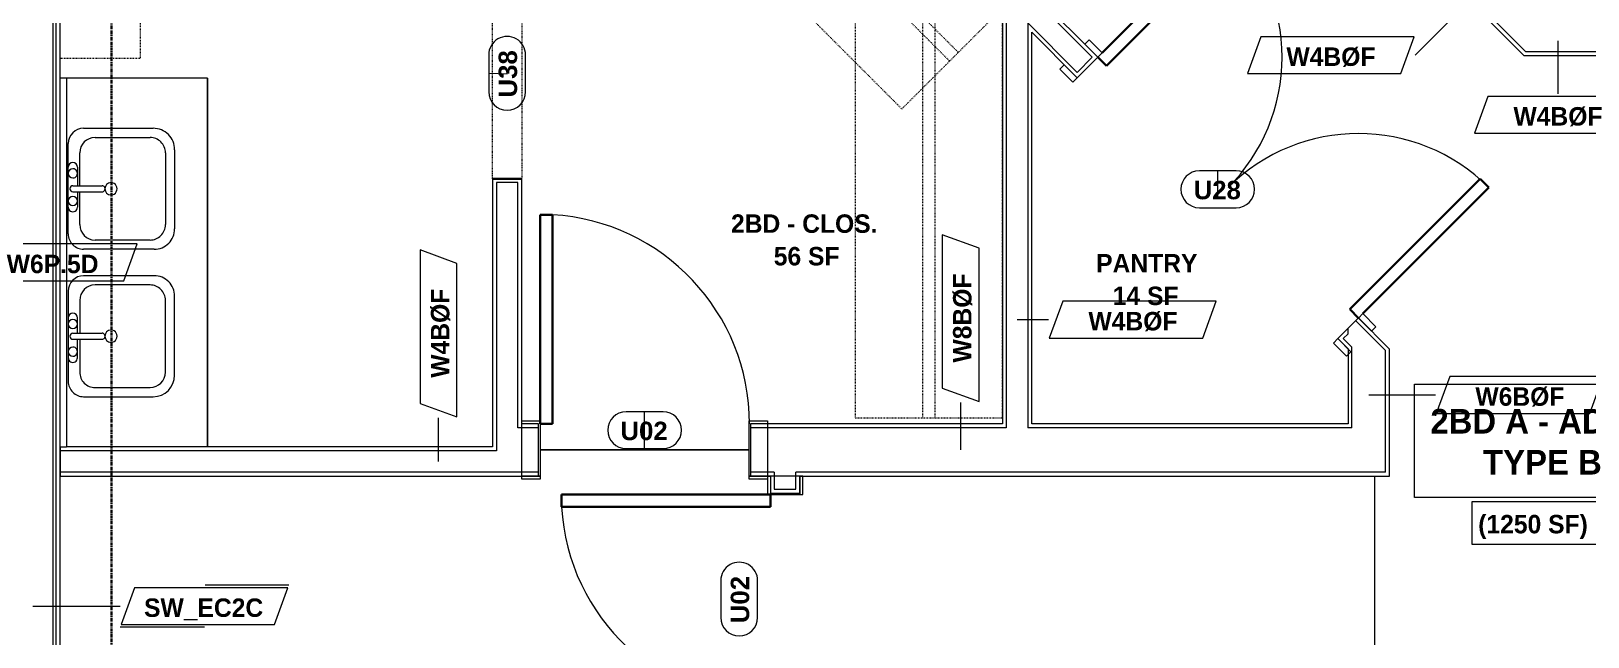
# Model space of a CAD drawing. Header units: inches. Extents: x -4058 to -1781, y 9814 to 12264.
# Drawn here: x -2513.4 to -2260, y 11389 to 11487.6 of the extents above; entities that cross this region are included whole.
import ezdxf

# ---------------------------------------------------------------- set-up
doc = ezdxf.new("R2010")
doc.units = ezdxf.units.IN
doc.header["$MEASUREMENT"] = 0
for name, pattern in [('Dash', [0.25, 0.125, -0.125]), ('Grid Line 1_2_', [0.875, 0.5, -0.125, 0.125, -0.125]), ('Overhead', [0.15625, 0.09375, -0.0625])]:
    doc.linetypes.add(name, pattern=pattern)
for name, color, linetype, lineweight in [('0-1', 7, 'Continuous', 5), ('A-AREA-IDEN', 2, 'Continuous', 9), ('A-DETL-GENF-3', 92, 'Overhead', 9), ('A-DETL-MEDM', 33, 'Continuous', 30), ('A-DOOR-3', 31, 'Continuous', 9), ('A-DOOR-4', 31, 'Continuous', 30), ('A-DOOR-IDEN', 31, 'Continuous', 9), ('A-FLOR-2', 192, 'Continuous', 9), ('A-WALL', 113, 'Continuous', 18), ('A-WALL-2', 250, 'Continuous', 18), ('A-WALL-3', 113, 'Continuous', 9), ('A-WALL-IDEN', 211, 'Continuous', 9), ('I-WALL-1', 7, 'Continuous', 9), ('I-WALL-2', 2, 'Continuous', 9), ('P-SANR-FIXT', 6, 'Continuous', 9), ('Q-CASE', 31, 'Continuous', 9), ('Q-CASE-1', 31, 'Dash', 9), ('Q-CASE-HDLN', 31, 'Dash', 9), ('S-GRID-1', 1, 'Grid Line 1_2_', 30)]:
    doc.layers.add(name, color=color, linetype=linetype, lineweight=lineweight)
doc.styles.add('Arial_B', font='arialbd.ttf', dxfattribs={"height": 3})
doc.styles.add('Century Gothic_B', font='GOTHICB.TTF', dxfattribs={"height": 3})
doc.styles.add('Century Gothic_B_1', font='GOTHICB.TTF', dxfattribs={"height": 4})

# ---------------------------------------------------------------- blocks, each defined once
blk = doc.blocks.new('CTR - 1st Phase - Common Walls_rvt-1-UNIT PLANS - 2ND FLOOR')
at = {"layer": 'A-WALL-2'}
for p, q in [((-2509.81, 11255.64), (-2509.81, 11640.61)), ((-2509.31, 11255.64), (-2509.31, 11640.61))]:
    blk.add_line(p, q, dxfattribs=at)
at = {"layer": 'I-WALL-1'}
blk.add_line((-2508.69, 11255.64), (-2508.69, 11520.68), dxfattribs=at)
blk = doc.blocks.new('CTR - 1st Phase - Structure_rvt-1-UNIT PLANS - 2ND FLOOR')
at = {"layer": 'S-GRID-1'}
blk.add_line((-2500.32, 9814.03), (-2500.32, 12247.5), dxfattribs=at)
blk = doc.blocks.new('Door-Opening - CLEAR OPENING - 34_ x 80_-3928451-UNIT PLANS - 2ND FLOOR')
at = {"layer": 'A-DETL-GENF-3'}
for p, q in [((-17.32, 2.37), (16.68, 2.37)), ((16.68, -2.38), (-17.32, -2.38))]:
    blk.add_line(p, q, dxfattribs=at)
at = {"layer": 'A-DETL-MEDM'}
for p, q in [((-17.32, -2.38), (-17.32, 2.37)), ((16.68, 2.37), (16.68, -2.38))]:
    blk.add_line(p, q, dxfattribs=at)
blk = doc.blocks.new('OD_CW_Closet - OD_CW_Closet-3807278-UNIT PLANS - 2ND FLOOR')
at = {"layer": 'Q-CASE-HDLN'}
for p, q in [((67.55, 24), (0.74, 24)), ((0.74, 24), (0.74, 0)), ((67.55, 0), (67.55, 24)), ((0.74, 13), (67.55, 13)), ((0.74, 11), (67.55, 11)), ((0.74, 0), (67.55, 0))]:
    blk.add_line(p, q, dxfattribs=at)
blk = doc.blocks.new('OD_CW_Closet - OD_CW_Closet-3810373-UNIT PLANS - 2ND FLOOR')
at = {"layer": 'Q-CASE-HDLN'}
for p, q in [((87.24, 24), (0.74, 24)), ((0.74, 24), (0.74, 0)), ((87.24, 0), (87.24, 24)), ((0.74, 13), (87.24, 13)), ((0.74, 11), (87.24, 11)), ((0.74, 0), (87.24, 0))]:
    blk.add_line(p, q, dxfattribs=at)
blk = doc.blocks.new('SWING - SINGLE - FLUSH - SWING - FLUSH - 2-10 x 6-8 - PRIVACY-4346078-UNIT PLANS - 2ND FLOOR')
at = {"layer": 'A-DOOR-3'}
for p, q in [((-20, 4.25), (-20, 4.75)), ((-20, 4.75), (-17, 4.75)), ((-20, 4.25), (-17, 4.25)), ((-20, -4.75), (-20, 4.25)), ((-17, 4.25), (-20, 4.25)), ((-17, 4.75), (-17, 4.25)), ((-17, 4.25), (-17, -4.75)), ((17, 4.25), (17, 4.75)), ((17, 4.75), (20, 4.75)), ((17, 4.25), (20, 4.25)), ((17, -4.75), (17, 4.25)), ((20, 4.25), (17, 4.25)), ((20, 4.75), (20, 4.25)), ((20, 4.25), (20, -4.75)), ((-17, -4.75), (-20, -4.75)), ((20, -4.75), (17, -4.75))]:
    blk.add_line(p, q, dxfattribs=at)
blk.add_arc((17, -4.25), 34.07, 180, 266.6343, dxfattribs=at)
at = {"layer": 'A-DOOR-4'}
for p, q in [((15, -4.25), (15, -38.26)), ((17, -4.25), (15, -4.25)), ((17, -4.25), (17, -38.26)), ((17, -38.26), (15, -38.26))]:
    blk.add_line(p, q, dxfattribs=at)
blk = doc.blocks.new('M_Sink Vanity-Square - 500 x 440mm-1372835-UNIT PLANS - 2ND FLOOR')
at = {"layer": 'P-SANR-FIXT'}
for p, q in [((-5.72, 10.23), (7.14, 10.23)), ((-5.22, 8.73), (6.46, 8.73)), ((-9.22, -4.59), (-9.22, 6.73)), ((-7.72, -2.72), (-7.72, 6.23)), ((8.96, 6.23), (8.96, -2.72)), ((10.46, 6.91), (10.46, -4.59)), ((0.12, -6.33), (0.12, -1.59)), ((1.12, -6.33), (1.12, -1.59)), ((7.96, -7.09), (-6.72, -7.09)), ((0.12, -5.22), (-5.22, -5.22)), ((-2.88, -5.59), (0.12, -5.59)), ((3.62, -7.09), (-2.88, -7.09)), ((6.46, -5.22), (1.12, -5.22)), ((1.12, -5.59), (3.62, -5.59))]:
    blk.add_line(p, q, dxfattribs=at)
for centre, radius, start, end in [((-5.72, 6.73), 3.5, 90, 180), ((7.14, 6.91), 3.32, 360, 90), ((-5.22, 6.23), 2.5, 90, 180), ((6.46, 6.23), 2.5, 360, 90), ((0.62, -0.13), 1, 360, 180), ((0.62, -0.13), 1, 180, 0), ((0.62, -1.59), 0.5, 360, 180), ((-6.72, -4.59), 2.5, 180, 270), ((-5.22, -2.72), 2.5, 180, 270), ((6.46, -2.72), 2.5, 270, 360), ((7.96, -4.59), 2.5, 270, 0), ((-2.88, -6.34), 0.75, 90, 270), ((-1.88, -6.34), 0.75, 360, 180), ((-1.88, -6.34), 0.75, 180, 0), ((0.62, -6.33), 0.5, 180, 0), ((2.62, -6.34), 0.75, 0, 180), ((2.62, -6.34), 0.75, 180, 0), ((3.62, -6.34), 0.75, 270, 90)]:
    blk.add_arc(centre, radius, start, end, dxfattribs=at)
blk = doc.blocks.new('Bath Vanity - Bath Vanity 60_-3668790-UNIT PLANS - 2ND FLOOR')
at = {"layer": 'Q-CASE'}
for p, q in [((30.74, 24), (-29.26, 24)), ((-29.26, 24), (-29.26, 1))]:
    blk.add_line(p, q, dxfattribs=at)
blk = doc.blocks.new('BATHROOM MIRROR - BATHROOM MIRROR  60_-3802719-UNIT PLANS - 2ND FLOOR')
at = {"layer": 'Q-CASE'}
for p, q in [((-29.26, -23), (30.74, -23)), ((-29.26, -23), (-29.26, -24)), ((30.74, -24), (-29.26, -24)), ((30.74, -24), (30.74, -23))]:
    blk.add_line(p, q, dxfattribs=at)
blk = doc.blocks.new('300 Series Wall Hung Cabinet_326 - 30_-2909953-UNIT PLANS - 2ND FLOOR')
at = {"layer": 'Q-CASE'}
for p, q in [((-2.01, 14.69), (-2.5, 14.69)), ((-2.5, 14.69), (-2.5, 13.19)), ((-2.01, 13.19), (-2.5, 13.19)), ((-2.01, 13.19), (-2.01, 14.69)), ((2.49, 14.69), (2, 14.69)), ((2, 14.69), (2, 13.19)), ((2.49, 13.19), (2, 13.19)), ((2.49, 13.19), (2.49, 14.69))]:
    blk.add_line(p, q, dxfattribs=at)
at = {"layer": 'Q-CASE-1'}
for p, q in [((-15, 0.19), (-15, 13.19)), ((-15, 13.19), (15, 13.19)), ((15, 13.19), (15, 0.19)), ((15, 0.19), (-15, 0.19))]:
    blk.add_line(p, q, dxfattribs=at)
blk = doc.blocks.new('M_Sink Vanity-Square - 500 x 440mm-1352614-UNIT PLANS - 2ND FLOOR')
at = {"layer": 'P-SANR-FIXT'}
for p, q in [((7.96, 7.09), (-6.72, 7.09)), ((0.12, 5.22), (-5.22, 5.22)), ((3.62, 7.09), (-2.88, 7.09)), ((-2.88, 5.59), (0.12, 5.59)), ((0.12, 6.33), (0.12, 1.59)), ((1.12, 6.33), (1.12, 1.59)), ((1.12, 5.59), (3.62, 5.59)), ((6.46, 5.22), (1.12, 5.22)), ((-9.22, 4.59), (-9.22, -6.73)), ((-7.72, 2.72), (-7.72, -6.23)), ((8.96, -6.23), (8.96, 2.72)), ((10.46, -6.91), (10.46, 4.59)), ((-5.22, -8.73), (6.46, -8.73)), ((-5.72, -10.23), (7.14, -10.23))]:
    blk.add_line(p, q, dxfattribs=at)
for centre, radius, start, end in [((-6.72, 4.59), 2.5, 90, 180), ((-5.22, 2.72), 2.5, 90, 180), ((-2.88, 6.34), 0.75, 90, 270), ((-1.88, 6.34), 0.75, 360, 180), ((-1.88, 6.34), 0.75, 180, 0), ((0.62, 6.33), 0.5, 360, 180), ((2.62, 6.34), 0.75, 360, 180), ((2.62, 6.34), 0.75, 180, 360), ((3.62, 6.34), 0.75, 270, 90), ((6.46, 2.72), 2.5, 0, 90), ((7.96, 4.59), 2.5, 360, 90), ((0.62, 0.13), 1, 360, 180), ((0.62, 0.13), 1, 180, 0), ((0.62, 1.59), 0.5, 180, 0), ((-5.72, -6.73), 3.5, 180, 270), ((-5.22, -6.23), 2.5, 180, 270), ((6.46, -6.23), 2.5, 270, 0), ((7.14, -6.91), 3.32, 270, 0)]:
    blk.add_arc(centre, radius, start, end, dxfattribs=at)
blk = doc.blocks.new('SWING - SINGLE - FLUSH - SWING - FLUSH - 2-10 x 6-8 - PRIVACY-4346066-UNIT PLANS - 2ND FLOOR')
at = {"layer": 'A-DOOR-3'}
for p, q in [((-17, 2.87), (-20, 2.87)), ((-20, 2.87), (-20, -2.38)), ((-17, -2.38), (-17, 2.87)), ((20, 2.87), (17, 2.87)), ((17, 2.87), (17, -2.38)), ((20, -2.38), (20, 2.87)), ((-20, -2.38), (-17, -2.38)), ((-17, -2.38), (-20, -2.38)), ((-20, -2.38), (-20, -2.88)), ((-17, -2.88), (-17, -2.38)), ((17, -2.38), (20, -2.38)), ((20, -2.38), (17, -2.38)), ((17, -2.38), (17, -2.88)), ((20, -2.88), (20, -2.38)), ((-20, -2.88), (-17, -2.88)), ((17, -2.88), (20, -2.88))]:
    blk.add_line(p, q, dxfattribs=at)
blk.add_arc((17, 2.37), 34.07, 93.3657, 180, dxfattribs=at)
at = {"layer": 'A-DOOR-4'}
for p, q in [((15, 2.37), (15, 36.38)), ((17, 36.38), (15, 36.38)), ((17, 2.37), (17, 36.38)), ((17, 2.37), (15, 2.37))]:
    blk.add_line(p, q, dxfattribs=at)
blk = doc.blocks.new('SWING - DOUBLE - FLUSH - SWING - DOUBLE - 5-0 x 6-8 - DUMMY-3703244-UNIT PLANS - 2ND FLOOR')
at = {"layer": 'A-DOOR-3'}
for p, q in [((-30, 3.375), (-33, 3.375)), ((-33, 3.375), (-33, 2.375)), ((-30, 2.375), (-30, 3.375)), ((33, 3.375), (30, 3.375)), ((30, 3.375), (30, 2.375)), ((33, 2.375), (33, 3.375)), ((-33, 2.375), (-30, 2.375)), ((30, 2.375), (33, 2.375)), ((-30, -2.375), (-33, -2.375)), ((-33, -2.375), (-33, -3.375)), ((-30, -3.375), (-30, -2.375)), ((33, -2.375), (30, -2.375)), ((30, -2.375), (30, -3.375)), ((33, -3.375), (33, -2.375)), ((-33, -3.375), (-30, -3.375)), ((30, -3.375), (33, -3.375))]:
    blk.add_line(p, q, dxfattribs=at)
for centre, start, end in [((-30, 2.375), 360, 90), ((30, 2.375), 90, 180)]:
    blk.add_arc(centre, 30, start, end, dxfattribs=at)
at = {"layer": 'A-DOOR-4'}
for p, q in [((-30, 3.375), (-30, 32.375)), ((-30, 32.375), (-28, 32.375)), ((-28, 32.375), (-28, 2.375)), ((30, 32.375), (28, 32.375)), ((28, 32.375), (28, 2.375)), ((30, 3.375), (30, 32.375)), ((-28, 2.375), (-30, 2.375)), ((28, 2.375), (30, 2.375))]:
    blk.add_line(p, q, dxfattribs=at)
blk = doc.blocks.new('Wall Tag - Arch Wall-3956453-UNIT PLANS - 2ND FLOOR')
at = {"layer": 'A-WALL-IDEN'}
for p, q in [((-0.3561, 0.0937), (-0.4244, -0.0937)), ((0.4244, 0.0937), (-0.3561, 0.0937)), ((0.3561, -0.0937), (0.4244, 0.0937)), ((-0.4244, -0.0937), (0.3561, -0.0937))]:
    blk.add_line(p, q, dxfattribs=at)
blk = doc.blocks.new('Wall Tag - Shear Wall-3956451-UNIT PLANS - 2ND FLOOR')
at = {"layer": 'A-WALL-IDEN'}
for p, q in [((-0.3561, 0.0937), (-0.4244, -0.0937)), ((0.4244, 0.0937), (-0.3561, 0.0937)), ((0.4291, 0.1068), (0.0033, 0.1068)), ((0.3561, -0.0937), (0.4244, 0.0937)), ((0, -0.1068), (-0.4291, -0.1068)), ((-0.4244, -0.0937), (0.3561, -0.0937))]:
    blk.add_line(p, q, dxfattribs=at)
blk = doc.blocks.new('Door Tag - Type Mark-2601225-UNIT PLANS - 2ND FLOOR')
at = {"layer": 'A-DOOR-IDEN'}
for p, q in [((0.09375, 0.09375), (-0.09375, 0.09375)), ((-0.09375, -0.09375), (0.09375, -0.09375))]:
    blk.add_line(p, q, dxfattribs=at)
for centre, start, end in [((-0.09375, 0), 90, 270), ((0.09375, 0), 270, 90)]:
    blk.add_arc(centre, 0.09375, start, end, dxfattribs=at)

msp = doc.modelspace()

# ---------------------------------------------------------------- linework, layer by layer
at = {"layer": 'A-AREA-IDEN', "flags": 128}
for points in [[(-2288.23, 11430.16), (-2249.2, 11430.16), (-2249.2, 11411.71), (-2288.23, 11411.71)], [(-2278.88, 11411.03), (-2258.55, 11411.03), (-2258.55, 11404.03), (-2278.88, 11404.03)]]:
    msp.add_lwpolyline(points, close=True, dxfattribs=at)
at = {"layer": 'A-DOOR-IDEN'}
for p, q in [((-2435.94, 11480.55), (-2438.94, 11480.69)), ((-2320.27, 11460.43), (-2320.27, 11464.83)), ((-2413.56, 11419.43), (-2413.56, 11425.65))]:
    msp.add_line(p, q, dxfattribs=at)
at = {"layer": 'A-FLOR-2'}
for p, q in [((-2484.68, 11479.93), (-2484.68, 11419.93)), ((-2430.56, 11419.43), (-2396.56, 11419.43)), ((-2396.56, 11419.43), (-2430.56, 11419.43)), ((-2294.7, 11377.45), (-2294.7, 11415.18))]:
    msp.add_line(p, q, dxfattribs=at)
at = {"layer": 'A-WALL'}
for p, q in [((-2296.64, 11510.7), (-2270.18, 11484.24)), ((-2340.69, 11483.33), (-2351.19, 11493.83)), ((-2354.69, 11492.38), (-2354.69, 11423.05)), ((-2351.19, 11488.88), (-2351.19, 11423.05)), ((-2351.19, 11488.88), (-2343.16, 11480.85)), ((-2343.16, 11480.85), (-2340.69, 11483.33)), ((-2270.18, 11484.24), (-2258.07, 11484.24)), ((-2437.69, 11462.93), (-2437.69, 11419.3)), ((-2434.19, 11462.93), (-2437.69, 11462.93)), ((-2434.19, 11423.05), (-2434.19, 11462.93)), ((-2297.82, 11440.46), (-2292.95, 11435.59)), ((-2299.07, 11438.32), (-2299.85, 11437.54)), ((-2299.85, 11437.54), (-2298.45, 11436.14)), ((-2298.45, 11423.05), (-2298.45, 11436.14)), ((-2292.95, 11415.8), (-2292.95, 11435.59)), ((-2430.81, 11423.05), (-2434.19, 11423.05)), ((-2354.69, 11423.05), (-2396.31, 11423.05)), ((-2298.45, 11423.05), (-2351.19, 11423.05)), ((-2437.69, 11419.3), (-2508.69, 11419.3)), ((-2430.81, 11415.8), (-2508.69, 11415.8)), ((-2392.45, 11415.8), (-2396.31, 11415.8)), ((-2392.45, 11415.8), (-2392.45, 11413.05)), ((-2351.19, 11415.8), (-2388.95, 11415.8)), ((-2388.95, 11413.05), (-2388.95, 11415.8)), ((-2292.95, 11415.8), (-2351.19, 11415.8)), ((-2392.45, 11413.05), (-2388.95, 11413.05))]:
    msp.add_line(p, q, dxfattribs=at)
at = {"layer": 'A-WALL-3'}
for p, q in [((-2297.53, 11510.7), (-2270.44, 11483.61)), ((-2339.8, 11483.33), (-2350.56, 11494.08)), ((-2355.31, 11492.12), (-2355.31, 11423.68)), ((-2350.56, 11423.68), (-2350.56, 11487.37)), ((-2350.56, 11487.37), (-2343.16, 11479.97)), ((-2343.16, 11479.97), (-2339.8, 11483.33)), ((-2270.44, 11483.61), (-2257.45, 11483.61)), ((-2438.31, 11463.55), (-2438.31, 11419.93)), ((-2433.56, 11423.68), (-2433.56, 11463.55)), ((-2297.38, 11440.9), (-2300.73, 11437.54)), ((-2292.32, 11435.85), (-2297.38, 11440.9)), ((-2300.73, 11437.54), (-2299.07, 11435.88)), ((-2299.07, 11438.32), (-2299.07, 11439.2)), ((-2299.07, 11435.88), (-2299.07, 11423.68)), ((-2292.32, 11415.18), (-2292.32, 11435.85)), ((-2508.69, 11419.93), (-2508.69, 11415.18)), ((-2438.31, 11419.93), (-2507.68, 11419.93)), ((-2508.69, 11415.18), (-2433.56, 11415.18)), ((-2393.07, 11415.18), (-2393.07, 11412.43)), ((-2388.32, 11412.43), (-2388.32, 11415.18)), ((-2355.31, 11415.18), (-2350.56, 11415.18)), ((-2299.07, 11415.18), (-2292.32, 11415.18)), ((-2393.07, 11412.43), (-2388.32, 11412.43))]:
    msp.add_line(p, q, dxfattribs=at)
at = {"layer": 'A-WALL-IDEN'}
for p, q in [((-2277.63, 11494.16), (-2288.14, 11483.65)), ((-2264.92, 11485.99), (-2264.92, 11477.37)), ((-2352.94, 11440.64), (-2347.84, 11440.64)), ((-2295.7, 11428.38), (-2284.86, 11428.38)), ((-2362.11, 11419.43), (-2362.11, 11427.13)), ((-2447.1, 11417.55), (-2447.1, 11424.66)), ((-2513.12, 11394.03), (-2498.92, 11394.03))]:
    msp.add_line(p, q, dxfattribs=at)
at = {"layer": 'I-WALL-2'}
for p, q in [((-2430.81, 11423.68), (-2433.56, 11423.68)), ((-2430.81, 11415.18), (-2430.81, 11423.68)), ((-2355.31, 11423.68), (-2396.31, 11423.68)), ((-2396.31, 11423.68), (-2396.31, 11415.18)), ((-2299.07, 11423.68), (-2350.56, 11423.68)), ((-2433.56, 11415.18), (-2430.81, 11415.18)), ((-2396.31, 11415.18), (-2393.07, 11415.18)), ((-2388.32, 11415.18), (-2355.31, 11415.18)), ((-2350.56, 11415.18), (-2299.07, 11415.18))]:
    msp.add_line(p, q, dxfattribs=at)

# ---------------------------------------------------------------- block references
at = {"layer": '0-1'}
for name in ['CTR - 1st Phase - Structure_rvt-1-UNIT PLANS - 2ND FLOOR', 'CTR - 1st Phase - Common Walls_rvt-1-UNIT PLANS - 2ND FLOOR']:
    msp.add_blockref(name, (0, 0), dxfattribs=at)
at = {"layer": 'A-DOOR-3'}
for name, p, rotation in [('SWING - DOUBLE - FLUSH - SWING - DOUBLE - 5-0 x 6-8 - DUMMY-3703244-UNIT PLANS - 2ND FLOOR', (-2320.27, 11460.43), 314.9999999998456), ('Door-Opening - CLEAR OPENING - 34_ x 80_-3928451-UNIT PLANS - 2ND FLOOR', (-2435.94, 11480.87), 89.99999999997017), ('SWING - SINGLE - FLUSH - SWING - FLUSH - 2-10 x 6-8 - PRIVACY-4346078-UNIT PLANS - 2ND FLOOR', (-2413.56, 11419.43), 180), ('SWING - SINGLE - FLUSH - SWING - FLUSH - 2-10 x 6-8 - PRIVACY-4346066-UNIT PLANS - 2ND FLOOR', (-2390.7, 11395.18), 89.99999999998947)]:
    msp.add_blockref(name, p, dxfattribs=dict(at, rotation=rotation))
at = {"layer": 'A-DOOR-IDEN', "xscale": 31.99999999999999, "yscale": 31.99999999999999, "zscale": 31.99999999999999, "rotation": 89.99999999999955}
for p in [(-2435.94, 11480.69), (-2398.16, 11395.18)]:
    msp.add_blockref('Door Tag - Type Mark-2601225-UNIT PLANS - 2ND FLOOR', p, dxfattribs=at)
at = {"layer": 'A-DOOR-IDEN', "xscale": 31.99999999999999, "yscale": 31.99999999999999, "zscale": 31.99999999999999}
for p in [(-2320.27, 11461.83), (-2413.56, 11422.65)]:
    msp.add_blockref('Door Tag - Type Mark-2601225-UNIT PLANS - 2ND FLOOR', p, dxfattribs=at)
at = {"layer": 'A-WALL-IDEN', "xscale": 31.99999999999999, "yscale": 31.99999999999999, "zscale": 31.99999999999999}
for name, p in [('Wall Tag - Arch Wall-3956453-UNIT PLANS - 2ND FLOOR', (-2301.87, 11483.65)), ('Wall Tag - Arch Wall-3956453-UNIT PLANS - 2ND FLOOR', (-2264.92, 11473.95)), ('Wall Tag - Arch Wall-3956453-UNIT PLANS - 2ND FLOOR', (-2509.71, 11449.94)), ('Wall Tag - Arch Wall-3956453-UNIT PLANS - 2ND FLOOR', (-2334.11, 11440.64)), ('Wall Tag - Arch Wall-3956453-UNIT PLANS - 2ND FLOOR', (-2271.12, 11428.38)), ('Wall Tag - Shear Wall-3956451-UNIT PLANS - 2ND FLOOR', (-2485.19, 11394.03))]:
    msp.add_blockref(name, p, dxfattribs=at)
at = {"layer": 'A-WALL-IDEN', "xscale": 31.99999999999999, "yscale": 31.99999999999999, "zscale": 31.99999999999999, "rotation": 89.99999999999955}
for p in [(-2362.11, 11440.87), (-2447.1, 11438.39)]:
    msp.add_blockref('Wall Tag - Arch Wall-3956453-UNIT PLANS - 2ND FLOOR', p, dxfattribs=at)
at = {"layer": 'P-SANR-FIXT'}
for name, p, rotation in [('M_Sink Vanity-Square - 500 x 440mm-1372835-UNIT PLANS - 2ND FLOOR', (-2500.28, 11462.54), 270.0000000001967), ('M_Sink Vanity-Square - 500 x 440mm-1352614-UNIT PLANS - 2ND FLOOR', (-2500.28, 11437.31), 90.00000000001474)]:
    msp.add_blockref(name, p, dxfattribs=dict(at, rotation=rotation))
at = {"layer": 'Q-CASE'}
for name, p, rotation in [('OD_CW_Closet - OD_CW_Closet-3810373-UNIT PLANS - 2ND FLOOR', (-2433.38, 11536.59), 314.9999999999857), ('300 Series Wall Hung Cabinet_326 - 30_-2909953-UNIT PLANS - 2ND FLOOR', (-2508.87, 11498.11), 270.0000000001445), ('OD_CW_Closet - OD_CW_Closet-3807278-UNIT PLANS - 2ND FLOOR', (-2379.31, 11492.23), 269.9999999999667), ('BATHROOM MIRROR - BATHROOM MIRROR  60_-3802719-UNIT PLANS - 2ND FLOOR', (-2484.68, 11450.66), 270.0000000001077), ('Bath Vanity - Bath Vanity 60_-3668790-UNIT PLANS - 2ND FLOOR', (-2508.69, 11450.66), 270.000000000186)]:
    msp.add_blockref(name, p, dxfattribs=dict(at, rotation=rotation))

# ---------------------------------------------------------------- texts
at = {"layer": 'A-AREA-IDEN', "attachment_point": 1}
for s, insert, char_height, width, style in [('2BD - CLOS.', (-2399.5, 11457.75), 3, 29.29, 'Century Gothic_B'), ('56 SF', (-2392.54, 11452.45), 3, 12.423, 'Century Gothic_B'), ('PANTRY', (-2340.07, 11451.3), 3, 18.988, 'Century Gothic_B'), ('14 SF', (-2337.36, 11446), 3, 12.423, 'Century Gothic_B'), ('2BD A - ADA', (-2285.67, 11426.1), 4, 41.006, 'Century Gothic_B_1'), ('TYPE B', (-2277.09, 11419.43), 4, 20.301, 'Century Gothic_B_1'), ('(1250 SF)', (-2277.88, 11408.87), 3, 22.119, 'Century Gothic_B')]:
    msp.add_mtext(s, dxfattribs=dict(at, insert=insert, char_height=char_height, width=width, style=style))
at = {"layer": 'A-DOOR-IDEN', "char_height": 3, "width": 9.393, "attachment_point": 1, "rotation": 90, "style": 'Arial_B'}
for s, insert in [('U38', (-2437.32, 11476.76)), ('U02', (-2399.54, 11391.25))]:
    msp.add_mtext(s, dxfattribs=dict(at, insert=insert))
at = {"layer": 'A-DOOR-IDEN', "char_height": 3, "width": 9.393, "attachment_point": 1, "style": 'Arial_B'}
for s, insert in [('U28', (-2324.2, 11463.21)), ('U02', (-2417.49, 11424.03))]:
    msp.add_mtext(s, dxfattribs=dict(at, insert=insert))
at = {"layer": 'A-WALL-IDEN', "char_height": 3, "attachment_point": 1, "style": 'Century Gothic_B'}
for s, insert, width in [('W4BØF', (-2309.09, 11484.9), 17.372), ('W4BØF', (-2272.14, 11475.2), 17.372), ('W6P.5D', (-2517.38, 11451.19), 18.483), ('W4BØF', (-2341.32, 11441.88), 17.372), ('W6BØF', (-2278.34, 11429.62), 17.372), ('SW_EC2C', (-2495.03, 11395.28), 23.735)]:
    msp.add_mtext(s, dxfattribs=dict(at, insert=insert, width=width))
at = {"layer": 'A-WALL-IDEN', "char_height": 3, "width": 17.372, "attachment_point": 1, "rotation": 90, "style": 'Century Gothic_B'}
for s, insert in [('W8BØF', (-2363.36, 11433.65)), ('W4BØF', (-2448.34, 11431.18))]:
    msp.add_mtext(s, dxfattribs=dict(at, insert=insert))

doc.saveas('drawing.dxf')
